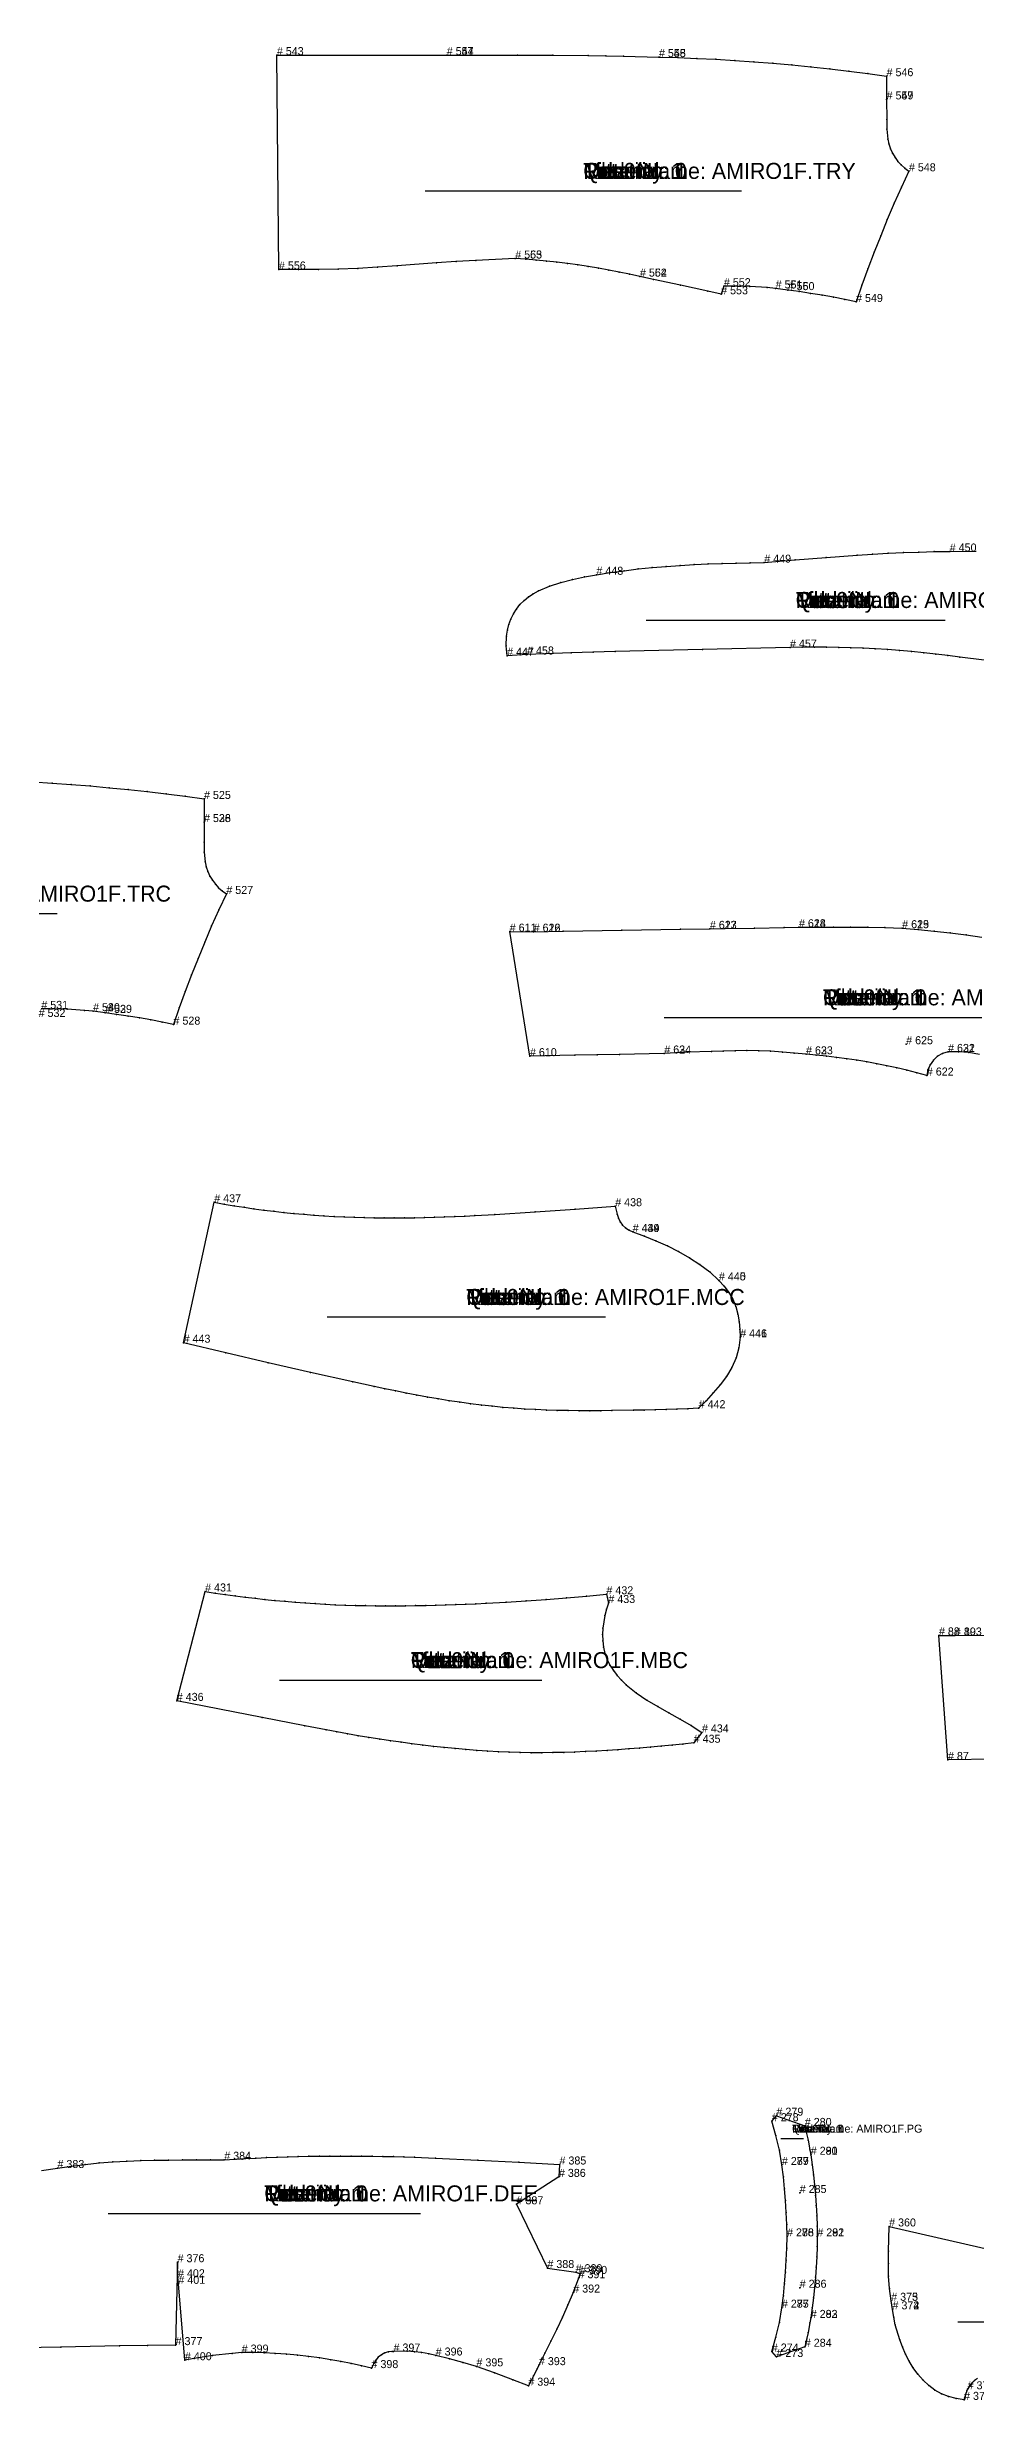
# Model space of a CAD drawing. Header units: metres. Extents: x 0 to 5078, y -3 to 3122.
# Drawn here: x 2166 to 3326, y 52 to 2992 of the extents above; entities that cross this region are included whole.
import ezdxf

# ---------------------------------------------------------------- set-up
doc = ezdxf.new("R2010")
doc.units = ezdxf.units.M

# ---------------------------------------------------------------- blocks, each defined once
blk = doc.blocks.new('6')
at = {"layer": '1'}
blk.add_lwpolyline([(3349.9, 852.7), (3291.3, 851.6), (3280, 1007.2), (3300, 1007.1), (3337.3, 1007.7)], dxfattribs=at)
at = {"layer": '2'}
for p in [(3280, 1007.2), (3300, 1007.1), (3291.3, 851.6)]:
    blk.add_point(p, dxfattribs=at)
at = {"layer": '4'}
blk.add_point((3300, 1007.1, 7.5), dxfattribs=at)
at = {"layer": '84'}
blk.add_lwpolyline([(3349.9, 852.7), (3291.3, 851.6), (3280, 1007.2), (3300, 1007.1), (3337.3, 1007.7)], dxfattribs=at)
at = {"layer": '1'}
blk.add_text('# 103', height=10, dxfattribs=at).set_placement((3300, 1007.1))
at = {"layer": '2'}
for s, p in [('# 88', (3280, 1007.2)), ('# 89', (3300, 1007.1)), ('# 87', (3291.3, 851.6))]:
    blk.add_text(s, height=10, dxfattribs=at).set_placement(p)
blk = doc.blocks.new('12')
at = {"layer": '1'}
blk.add_lwpolyline([(3077.1, 105.6), (3071.3, 112.4), (3076.4, 130.5), (3080.7, 148.8), (3083.9, 167.2), (3085.8, 182), (3087.3, 196.8), (3088.5, 211.7), (3089.4, 226.5), (3090, 241.4), (3090.3, 256.3), (3090, 271.2), (3089.4, 286.1), (3088.5, 301), (3087.3, 315.9), (3085.8, 330.7), (3083.9, 345.5), (3080.7, 363.9), (3076.4, 382.2), (3071.3, 400.2), (3077.1, 407.1), (3112.5, 394.3), (3113.9, 388.3), (3116.6, 376.4), (3118.9, 364.4), (3119.9, 358.3), (3121.8, 345.7), (3123.5, 333), (3124.7, 320.2), (3125.8, 307.5), (3126.7, 294.7), (3127.5, 281.9), (3127.9, 269.1), (3128.1, 256.3), (3127.9, 243.5), (3127.5, 230.8), (3126.7, 218), (3125.8, 205.2), (3124.7, 192.4), (3123.5, 179.7), (3121.8, 167), (3119.9, 154.4), (3118.9, 148.3), (3116.6, 136.3), (3113.9, 124.3), (3112.5, 118.4)], close=True, dxfattribs=at)
at = {"layer": '13'}
for p in [(3106.1, 310.5), (3106.1, 192.1)]:
    blk.add_point(p, dxfattribs=at)
at = {"layer": '2'}
for p in [(3071.3, 400.2), (3077.1, 407.1), (3112.5, 394.3), (3119.9, 358.3), (3083.9, 345.5), (3090.3, 256.3), (3128.1, 256.3), (3083.9, 167.2), (3119.9, 154.4), (3112.5, 118.4), (3071.3, 112.4), (3077.1, 105.6)]:
    blk.add_point(p, dxfattribs=at)
at = {"layer": '3'}
for p in [(3076.4, 382.2), (3113.9, 388.3), (3080.7, 363.9), (3116.6, 376.4), (3118.9, 364.4), (3085.8, 330.7), (3121.8, 345.7), (3123.5, 333), (3087.3, 315.9), (3088.5, 301), (3124.7, 320.2), (3125.8, 307.5), (3126.7, 294.7), (3089.4, 286.1), (3090, 271.2), (3127.5, 281.9), (3127.9, 269.1), (3090, 241.4), (3127.9, 243.5), (3088.5, 211.7), (3089.4, 226.5), (3126.7, 218), (3127.5, 230.8), (3085.8, 182), (3087.3, 196.8), (3123.5, 179.7), (3124.7, 192.4), (3125.8, 205.2), (3080.7, 148.8), (3118.9, 148.3), (3121.8, 167), (3076.4, 130.5), (3113.9, 124.3), (3116.6, 136.3)]:
    blk.add_point(p, dxfattribs=at)
at = {"layer": '4'}
for p in [(3119.9, 358.3, 3), (3083.9, 345.5, 3), (3090.3, 256.3, 3), (3128.1, 256.3, 3), (3083.9, 167.2, 3), (3119.9, 154.4, 3)]:
    blk.add_point(p, dxfattribs=at)
at = {"layer": '7'}
blk.add_line((3082.4, 378.4), (3110.8, 378.4), dxfattribs=at)
at = {"layer": '84'}
blk.add_lwpolyline([(3077.1, 105.6), (3071.3, 112.4), (3076.4, 130.5), (3080.7, 148.8), (3083.9, 167.2), (3085.8, 182), (3087.3, 196.8), (3088.5, 211.7), (3089.4, 226.5), (3090, 241.4), (3090.3, 256.3), (3090, 271.2), (3089.4, 286.1), (3088.5, 301), (3087.3, 315.9), (3085.8, 330.7), (3083.9, 345.5), (3080.7, 363.9), (3076.4, 382.2), (3071.3, 400.2), (3077.1, 407.1), (3112.5, 394.3), (3113.9, 388.3), (3116.6, 376.4), (3118.9, 364.4), (3119.9, 358.3), (3121.8, 345.7), (3123.5, 333), (3124.7, 320.2), (3125.8, 307.5), (3126.7, 294.7), (3127.5, 281.9), (3127.9, 269.1), (3128.1, 256.3), (3127.9, 243.5), (3127.5, 230.8), (3126.7, 218), (3125.8, 205.2), (3124.7, 192.4), (3123.5, 179.7), (3121.8, 167), (3119.9, 154.4), (3118.9, 148.3), (3116.6, 136.3), (3113.9, 124.3), (3112.5, 118.4)], close=True, dxfattribs=at)
at = {"layer": '1'}
for s, p in [('Tilt: 0', (3096.6, 385.9)), ('Quantity: 1', (3096.6, 385.9)), ('Piece Name: AMIRO1F.PG', (3096.6, 385.9)), ('Rotation: 0', (3096.6, 385.9)), ('Fold: N', (3096.6, 385.9)), ('Material: 1', (3096.6, 385.9)), ('# 289', (3083.9, 345.5)), ('# 290', (3119.9, 358.3)), ('# 288', (3090.3, 256.3)), ('# 291', (3128.1, 256.3)), ('# 287', (3083.9, 167.2)), ('# 292', (3119.9, 154.4))]:
    blk.add_text(s, height=10, dxfattribs=at).set_placement(p)
at = {"layer": '13'}
for s, p in [('# 285', (3106.1, 310.5)), ('# 286', (3106.1, 192.1))]:
    blk.add_text(s, height=10, dxfattribs=at).set_placement(p)
at = {"layer": '2'}
for s, p in [('# 279', (3077.1, 407.1)), ('# 278', (3071.3, 400.2)), ('# 280', (3112.5, 394.3)), ('# 277', (3083.9, 345.5)), ('# 281', (3119.9, 358.3)), ('# 276', (3090.3, 256.3)), ('# 282', (3128.1, 256.3)), ('# 275', (3083.9, 167.2)), ('# 283', (3119.9, 154.4)), ('# 274', (3071.3, 112.4)), ('# 284', (3112.5, 118.4)), ('# 273', (3077.1, 105.6))]:
    blk.add_text(s, height=10, dxfattribs=at).set_placement(p)
blk = doc.blocks.new('18')
at = {"layer": '1'}
blk.add_lwpolyline([(3328.3, 78.8), (3324.4, 76.2), (3321, 72.9), (3318.2, 69.3), (3315.8, 65.2), (3314.8, 63.1), (3313.2, 58.8), (3311.9, 54.3), (3311.4, 52), (3301.5, 53.7), (3292.1, 56.2), (3283.3, 59.7), (3275, 64.3), (3267.3, 70), (3260.1, 76.7), (3253.6, 84.1), (3247.8, 92.1), (3242.7, 100.5), (3238.2, 109.2), (3234.4, 118.1), (3231, 127.2), (3225.5, 145.8), (3223.5, 155.4), (3222, 165.1), (3220.4, 175.8), (3218.3, 191.2), (3217.1, 206.7), (3216.8, 222.2), (3217, 237.7), (3217.8, 268.7), (3526.9, 197.7)], dxfattribs=at)
at = {"layer": '2'}
for p in [(3217.8, 268.7), (3220.4, 175.8), (3222, 165.1), (3315.8, 65.2), (3311.4, 52)]:
    blk.add_point(p, dxfattribs=at)
at = {"layer": '3'}
for p in [(3217, 237.7), (3216.8, 222.2), (3217.1, 206.7), (3218.3, 191.2), (3223.5, 155.4), (3225.5, 145.8), (3231, 127.2), (3234.4, 118.1), (3238.2, 109.2), (3242.7, 100.5), (3247.8, 92.1), (3253.6, 84.1), (3260.1, 76.7), (3267.3, 70), (3275, 64.3), (3283.3, 59.7), (3314.8, 63.1), (3318.2, 69.3), (3321, 72.9), (3324.4, 76.2), (3292.1, 56.2), (3301.5, 53.7), (3311.9, 54.3), (3313.2, 58.8)]:
    blk.add_point(p, dxfattribs=at)
at = {"layer": '4'}
for p in [(3220.4, 175.8, 81.6), (3222, 165.1, 7.4)]:
    blk.add_point(p, dxfattribs=at)
at = {"layer": '7'}
blk.add_line((3303.5, 149.5), (3481.2, 149.5), dxfattribs=at)
at = {"layer": '84'}
blk.add_lwpolyline([(3328.3, 78.8), (3324.4, 76.2), (3321, 72.9), (3318.2, 69.3), (3315.8, 65.2), (3314.8, 63.1), (3313.2, 58.8), (3311.9, 54.3), (3311.4, 52), (3301.5, 53.7), (3292.1, 56.2), (3283.3, 59.7), (3275, 64.3), (3267.3, 70), (3260.1, 76.7), (3253.6, 84.1), (3247.8, 92.1), (3242.7, 100.5), (3238.2, 109.2), (3234.4, 118.1), (3231, 127.2), (3225.5, 145.8), (3223.5, 155.4), (3222, 165.1), (3220.4, 175.8), (3218.3, 191.2), (3217.1, 206.7), (3216.8, 222.2), (3217, 237.7), (3217.8, 268.7), (3526.9, 197.7)], dxfattribs=at)
at = {"layer": '1'}
for s, p in [('# 375', (3220.4, 175.8)), ('# 374', (3222, 165.1))]:
    blk.add_text(s, height=10, dxfattribs=at).set_placement(p)
at = {"layer": '2'}
for s, p in [('# 360', (3217.8, 268.7)), ('# 373', (3220.4, 175.8)), ('# 372', (3222, 165.1)), ('# 371', (3311.4, 52)), ('# 370', (3315.8, 65.2))]:
    blk.add_text(s, height=10, dxfattribs=at).set_placement(p)
blk = doc.blocks.new('19')
at = {"layer": '1'}
blk.add_lwpolyline([(2159.2, 338.8), (2179.1, 341.7), (2196.4, 344.1), (2213.7, 346.2), (2231, 348), (2248.3, 349.3), (2265.6, 350.3), (2283, 350.9), (2300.4, 351.4), (2317.8, 351.7), (2335.2, 351.9), (2352.6, 352), (2370, 352.1), (2387.4, 352), (2400.6, 352.8), (2413.8, 353.5), (2427, 354.2), (2440.2, 354.8), (2453.4, 355.3), (2466.6, 355.8), (2479.8, 356.1), (2493, 356.4), (2506.2, 356.6), (2519.4, 356.7), (2532.6, 356.7), (2545.8, 356.7), (2559, 356.6), (2572.2, 356.4), (2585.4, 356.2), (2598.6, 355.9), (2611.8, 355.5), (2625, 355.1), (2651.4, 354.1), (2704.1, 351.7), (2755.1, 349.1), (2806.1, 346.1), (2805.4, 330.6), (2752.4, 296.4), (2791, 216.7), (2826.3, 211.5), (2832.1, 209.4), (2829.9, 204), (2823.3, 186.1), (2816.7, 170.8), (2809.9, 155.5), (2802.8, 140.4), (2795.4, 125.4), (2787.9, 110.4), (2780.4, 95.4), (2778.2, 90.9), (2773.7, 82), (2769.4, 73.8), (2767.2, 69.7), (2747.6, 76.9), (2725.1, 85.7), (2702.4, 93.9), (2685.5, 98.8), (2668.6, 103.4), (2651.5, 107.4), (2642.7, 109.5), (2633.9, 111.1), (2624.9, 112.2), (2615.8, 112.8), (2598.8, 112.4), (2597.2, 112.4), (2592.5, 111.9), (2588, 110.6), (2583.7, 108.3), (2579.8, 105.3), (2576.7, 101.6), (2574.1, 97.6), (2571.3, 91.7), (2558.6, 94.7), (2545.9, 97.4), (2533.1, 99.9), (2520.3, 102.2), (2506.5, 104.4), (2492.7, 106.2), (2478.8, 107.8), (2465, 109.1), (2451.1, 110.1), (2437.2, 110.7), (2423.2, 111.1), (2409.2, 111.1), (2397.1, 110.1), (2372.9, 107.3), (2349.7, 103.7), (2338.2, 101.5), (2330.1, 197), (2329.6, 205.2), (2329.1, 224), (2326.6, 120.4), (2291.6, 120), (2256.6, 119.5), (2183.2, 117.7), (2109.7, 116.4)], dxfattribs=at)
at = {"layer": '2'}
for p in [(2179.1, 341.7), (2387.4, 352), (2805.4, 330.6), (2806.1, 346.1), (2752.4, 296.4), (2329.1, 224), (2791, 216.7), (2826.3, 211.5), (2832.1, 209.4), (2329.6, 205.2), (2330.1, 197), (2823.3, 186.1), (2829.9, 204), (2326.6, 120.4), (2338.2, 101.5), (2409.2, 111.1), (2571.3, 91.7), (2598.8, 112.4), (2651.5, 107.4), (2702.4, 93.9), (2780.4, 95.4), (2767.2, 69.7)]:
    blk.add_point(p, dxfattribs=at)
at = {"layer": '3'}
for p in [(2413.8, 353.5), (2427, 354.2), (2440.2, 354.8), (2453.4, 355.3), (2466.6, 355.8), (2479.8, 356.1), (2493, 356.4), (2506.2, 356.6), (2519.4, 356.7), (2532.6, 356.7), (2545.8, 356.7), (2559, 356.6), (2572.2, 356.4), (2585.4, 356.2), (2598.6, 355.9), (2611.8, 355.5), (2625, 355.1), (2651.4, 354.1), (2196.4, 344.1), (2213.7, 346.2), (2231, 348), (2248.3, 349.3), (2265.6, 350.3), (2283, 350.9), (2300.4, 351.4), (2317.8, 351.7), (2335.2, 351.9), (2352.6, 352), (2370, 352.1), (2400.6, 352.8), (2704.1, 351.7), (2755.1, 349.1), (2809.9, 155.5), (2816.7, 170.8), (2183.2, 117.7), (2256.6, 119.5), (2291.6, 120), (2795.4, 125.4), (2802.8, 140.4), (2349.7, 103.7), (2372.9, 107.3), (2397.1, 110.1), (2423.2, 111.1), (2437.2, 110.7), (2451.1, 110.1), (2465, 109.1), (2478.8, 107.8), (2492.7, 106.2), (2506.5, 104.4), (2520.3, 102.2), (2533.1, 99.9), (2545.9, 97.4), (2558.6, 94.7), (2574.1, 97.6), (2576.7, 101.6), (2579.8, 105.3), (2583.7, 108.3), (2588, 110.6), (2592.5, 111.9), (2597.2, 112.4), (2615.8, 112.8), (2624.9, 112.2), (2633.9, 111.1), (2642.7, 109.5), (2668.6, 103.4), (2685.5, 98.8), (2778.2, 90.9), (2787.9, 110.4), (2725.1, 85.7), (2747.6, 76.9), (2769.4, 73.8), (2773.7, 82)]:
    blk.add_point(p, dxfattribs=at)
at = {"layer": '7'}
blk.add_line((2242.4, 285), (2632.5, 285), dxfattribs=at)
at = {"layer": '84'}
blk.add_lwpolyline([(2159.2, 338.8), (2179.1, 341.7), (2196.4, 344.1), (2213.7, 346.2), (2231, 348), (2248.3, 349.3), (2265.6, 350.3), (2283, 350.9), (2300.4, 351.4), (2317.8, 351.7), (2335.2, 351.9), (2352.6, 352), (2370, 352.1), (2387.4, 352), (2400.6, 352.8), (2413.8, 353.5), (2427, 354.2), (2440.2, 354.8), (2453.4, 355.3), (2466.6, 355.8), (2479.8, 356.1), (2493, 356.4), (2506.2, 356.6), (2519.4, 356.7), (2532.6, 356.7), (2545.8, 356.7), (2559, 356.6), (2572.2, 356.4), (2585.4, 356.2), (2598.6, 355.9), (2611.8, 355.5), (2625, 355.1), (2651.4, 354.1), (2704.1, 351.7), (2755.1, 349.1), (2806.1, 346.1), (2805.4, 330.6), (2752.4, 296.4), (2791, 216.7), (2826.3, 211.5), (2832.1, 209.4), (2829.9, 204), (2823.3, 186.1), (2816.7, 170.8), (2809.9, 155.5), (2802.8, 140.4), (2795.4, 125.4), (2787.9, 110.4), (2780.4, 95.4), (2778.2, 90.9), (2773.7, 82), (2769.4, 73.8), (2767.2, 69.7), (2747.6, 76.9), (2725.1, 85.7), (2702.4, 93.9), (2685.5, 98.8), (2668.6, 103.4), (2651.5, 107.4), (2642.7, 109.5), (2633.9, 111.1), (2624.9, 112.2), (2615.8, 112.8), (2598.8, 112.4), (2597.2, 112.4), (2592.5, 111.9), (2588, 110.6), (2583.7, 108.3), (2579.8, 105.3), (2576.7, 101.6), (2574.1, 97.6), (2571.3, 91.7), (2558.6, 94.7), (2545.9, 97.4), (2533.1, 99.9), (2520.3, 102.2), (2506.5, 104.4), (2492.7, 106.2), (2478.8, 107.8), (2465, 109.1), (2451.1, 110.1), (2437.2, 110.7), (2423.2, 111.1), (2409.2, 111.1), (2397.1, 110.1), (2372.9, 107.3), (2349.7, 103.7), (2338.2, 101.5), (2330.1, 197), (2329.6, 205.2), (2329.1, 224), (2326.6, 120.4), (2291.6, 120), (2256.6, 119.5), (2183.2, 117.7), (2109.7, 116.4)], dxfattribs=at)
at = {"layer": '1'}
for s in ['Tilt: 0', 'Quantity: 1', 'Piece Name: AMIRO1F.DEE', 'Rotation: 0', 'Fold: N', 'Material: 1']:
    blk.add_text(s, height=20, dxfattribs=at).set_placement((2437.4, 300))
at = {"layer": '2'}
for s, p in [('# 384', (2387.4, 352)), ('# 385', (2806.1, 346.1)), ('# 383', (2179.1, 341.7)), ('# 386', (2805.4, 330.6)), ('# 387', (2752.4, 296.4)), ('# 376', (2329.1, 224)), ('# 402', (2329.6, 205.2)), ('# 401', (2330.1, 197)), ('# 388', (2791, 216.7)), ('# 389', (2826.3, 211.5)), ('# 391', (2829.9, 204)), ('# 390', (2832.1, 209.4)), ('# 392', (2823.3, 186.1)), ('# 377', (2326.6, 120.4)), ('# 399', (2409.2, 111.1)), ('# 397', (2598.8, 112.4)), ('# 400', (2338.2, 101.5)), ('# 398', (2571.3, 91.7)), ('# 396', (2651.5, 107.4)), ('# 395', (2702.4, 93.9)), ('# 393', (2780.4, 95.4)), ('# 394', (2767.2, 69.7))]:
    blk.add_text(s, height=10, dxfattribs=at).set_placement(p)
blk = doc.blocks.new('22')
at = {"layer": '1'}
blk.add_lwpolyline([(2363.5, 1062.1), (2375.9, 1060.2), (2388.4, 1058.4), (2400.8, 1056.7), (2413.3, 1055.1), (2425.8, 1053.6), (2438.2, 1052.2), (2450.7, 1050.9), (2463.2, 1049.8), (2475.8, 1048.7), (2488.3, 1047.8), (2500.8, 1047), (2513.4, 1046.2), (2525.9, 1045.6), (2538.5, 1045.1), (2551.1, 1044.7), (2563.6, 1044.4), (2576.2, 1044.2), (2588.8, 1044.1), (2601.3, 1044.1), (2613.9, 1044.2), (2626.4, 1044.4), (2639, 1044.6), (2651.6, 1044.9), (2664.1, 1045.3), (2676.7, 1045.7), (2689.2, 1046.2), (2701.8, 1046.8), (2714.4, 1047.4), (2739.5, 1048.8), (2764.5, 1050.4), (2789.6, 1052.2), (2814.7, 1054.1), (2839.7, 1056.3), (2864.7, 1058.6), (2867.1, 1047.7), (2864.6, 1039.9), (2862.7, 1032.2), (2860.4, 1016.4), (2860, 1008.4), (2860.2, 1000.4), (2861.1, 992.4), (2862.9, 984.7), (2865.6, 977.2), (2869.1, 970.1), (2873.4, 963.3), (2878.2, 957), (2883.6, 951.1), (2889.5, 945.5), (2902, 935.5), (2915.2, 926.5), (2928.8, 918.2), (2942.8, 910.4), (2956.8, 902.7), (2970.5, 894.5), (2984, 886), (2973.7, 873.1), (2960.2, 871.5), (2946.7, 870.1), (2933.2, 868.7), (2919.7, 867.5), (2906.1, 866.4), (2892.6, 865.3), (2879.1, 864.4), (2865.5, 863.5), (2851.9, 862.7), (2838.4, 862.1), (2824.8, 861.5), (2811.3, 861.1), (2797.7, 860.8), (2784.1, 860.6), (2770.5, 860.6), (2757, 860.8), (2743.4, 861.2), (2729.8, 861.8), (2716.3, 862.5), (2702.7, 863.4), (2689.2, 864.5), (2675.7, 865.7), (2662.2, 867.1), (2648.7, 868.5), (2635.2, 870.1), (2621.7, 871.8), (2608.3, 873.7), (2594.9, 875.6), (2581.5, 877.6), (2568.1, 879.7), (2554.7, 881.9), (2541.3, 884.2), (2528, 886.6), (2514.6, 889.1), (2488, 894.1), (2434.8, 904.6), (2328.1, 925.4)], close=True, dxfattribs=at)
at = {"layer": '2'}
for p in [(2363.5, 1062.1), (2864.7, 1058.6), (2867.1, 1047.7), (2328.1, 925.4), (2984, 886), (2973.7, 873.1)]:
    blk.add_point(p, dxfattribs=at)
at = {"layer": '3'}
for p in [(2375.9, 1060.2), (2388.4, 1058.4), (2400.8, 1056.7), (2413.3, 1055.1), (2425.8, 1053.6), (2438.2, 1052.2), (2450.7, 1050.9), (2463.2, 1049.8), (2475.8, 1048.7), (2488.3, 1047.8), (2500.8, 1047), (2513.4, 1046.2), (2525.9, 1045.6), (2538.5, 1045.1), (2551.1, 1044.7), (2563.6, 1044.4), (2576.2, 1044.2), (2588.8, 1044.1), (2601.3, 1044.1), (2613.9, 1044.2), (2626.4, 1044.4), (2639, 1044.6), (2651.6, 1044.9), (2664.1, 1045.3), (2676.7, 1045.7), (2689.2, 1046.2), (2701.8, 1046.8), (2714.4, 1047.4), (2739.5, 1048.8), (2764.5, 1050.4), (2789.6, 1052.2), (2814.7, 1054.1), (2839.7, 1056.3), (2862.7, 1032.2), (2864.6, 1039.9), (2860, 1008.4), (2860.2, 1000.4), (2860.4, 1016.4), (2861.1, 992.4), (2862.9, 984.7), (2865.6, 977.2), (2869.1, 970.1), (2873.4, 963.3), (2878.2, 957), (2883.6, 951.1), (2889.5, 945.5), (2902, 935.5), (2915.2, 926.5), (2928.8, 918.2), (2434.8, 904.6), (2488, 894.1), (2514.6, 889.1), (2528, 886.6), (2541.3, 884.2), (2942.8, 910.4), (2956.8, 902.7), (2970.5, 894.5), (2554.7, 881.9), (2568.1, 879.7), (2581.5, 877.6), (2594.9, 875.6), (2608.3, 873.7), (2621.7, 871.8), (2635.2, 870.1), (2648.7, 868.5), (2662.2, 867.1), (2675.7, 865.7), (2689.2, 864.5), (2702.7, 863.4), (2716.3, 862.5), (2729.8, 861.8), (2743.4, 861.2), (2757, 860.8), (2770.5, 860.6), (2784.1, 860.6), (2797.7, 860.8), (2811.3, 861.1), (2824.8, 861.5), (2838.4, 862.1), (2851.9, 862.7), (2865.5, 863.5), (2879.1, 864.4), (2892.6, 865.3), (2906.1, 866.4), (2919.7, 867.5), (2933.2, 868.7), (2946.7, 870.1), (2960.2, 871.5)]:
    blk.add_point(p, dxfattribs=at)
at = {"layer": '7'}
blk.add_line((2456.3, 951.3), (2784.2, 951.3), dxfattribs=at)
at = {"layer": '84'}
blk.add_lwpolyline([(2363.5, 1062.1), (2375.9, 1060.2), (2388.4, 1058.4), (2400.8, 1056.7), (2413.3, 1055.1), (2425.8, 1053.6), (2438.2, 1052.2), (2450.7, 1050.9), (2463.2, 1049.8), (2475.8, 1048.7), (2488.3, 1047.8), (2500.8, 1047), (2513.4, 1046.2), (2525.9, 1045.6), (2538.5, 1045.1), (2551.1, 1044.7), (2563.6, 1044.4), (2576.2, 1044.2), (2588.8, 1044.1), (2601.3, 1044.1), (2613.9, 1044.2), (2626.4, 1044.4), (2639, 1044.6), (2651.6, 1044.9), (2664.1, 1045.3), (2676.7, 1045.7), (2689.2, 1046.2), (2701.8, 1046.8), (2714.4, 1047.4), (2739.5, 1048.8), (2764.5, 1050.4), (2789.6, 1052.2), (2814.7, 1054.1), (2839.7, 1056.3), (2864.7, 1058.6), (2867.1, 1047.7), (2864.6, 1039.9), (2862.7, 1032.2), (2860.4, 1016.4), (2860, 1008.4), (2860.2, 1000.4), (2861.1, 992.4), (2862.9, 984.7), (2865.6, 977.2), (2869.1, 970.1), (2873.4, 963.3), (2878.2, 957), (2883.6, 951.1), (2889.5, 945.5), (2902, 935.5), (2915.2, 926.5), (2928.8, 918.2), (2942.8, 910.4), (2956.8, 902.7), (2970.5, 894.5), (2984, 886), (2973.7, 873.1), (2960.2, 871.5), (2946.7, 870.1), (2933.2, 868.7), (2919.7, 867.5), (2906.1, 866.4), (2892.6, 865.3), (2879.1, 864.4), (2865.5, 863.5), (2851.9, 862.7), (2838.4, 862.1), (2824.8, 861.5), (2811.3, 861.1), (2797.7, 860.8), (2784.1, 860.6), (2770.5, 860.6), (2757, 860.8), (2743.4, 861.2), (2729.8, 861.8), (2716.3, 862.5), (2702.7, 863.4), (2689.2, 864.5), (2675.7, 865.7), (2662.2, 867.1), (2648.7, 868.5), (2635.2, 870.1), (2621.7, 871.8), (2608.3, 873.7), (2594.9, 875.6), (2581.5, 877.6), (2568.1, 879.7), (2554.7, 881.9), (2541.3, 884.2), (2528, 886.6), (2514.6, 889.1), (2488, 894.1), (2434.8, 904.6), (2328.1, 925.4)], close=True, dxfattribs=at)
at = {"layer": '1'}
for s in ['Tilt: 0', 'Quantity: 1', 'Piece Name: AMIRO1F.MBC', 'Rotation: 0', 'Fold: N', 'Material: 1']:
    blk.add_text(s, height=20, dxfattribs=at).set_placement((2620.3, 966.3))
at = {"layer": '2'}
for s, p in [('# 431', (2363.5, 1062.1)), ('# 432', (2864.7, 1058.6)), ('# 433', (2867.1, 1047.7)), ('# 436', (2328.1, 925.4)), ('# 435', (2973.7, 873.1)), ('# 434', (2984, 886))]:
    blk.add_text(s, height=10, dxfattribs=at).set_placement(p)
blk = doc.blocks.new('23')
at = {"layer": '1'}
blk.add_lwpolyline([(2374.9, 1548.4), (2387.3, 1546.2), (2399.7, 1544.1), (2412.1, 1542.2), (2424.5, 1540.4), (2437, 1538.7), (2449.4, 1537.2), (2461.9, 1535.8), (2474.4, 1534.5), (2486.9, 1533.4), (2499.4, 1532.4), (2511.9, 1531.5), (2524.5, 1530.8), (2537, 1530.2), (2549.6, 1529.7), (2562.1, 1529.3), (2574.7, 1529), (2587.3, 1528.9), (2599.8, 1528.9), (2612.4, 1528.9), (2624.9, 1529.1), (2637.5, 1529.4), (2650.1, 1529.7), (2662.6, 1530.1), (2675.2, 1530.6), (2687.7, 1531.2), (2700.3, 1531.9), (2725.3, 1533.3), (2775.5, 1536.5), (2825.6, 1539.9), (2875.7, 1543.5), (2878.1, 1533.6), (2879.6, 1528.6), (2881.7, 1524), (2884.9, 1520), (2888.7, 1516.5), (2892.9, 1513.7), (2897.5, 1511.3), (2912.2, 1506.2), (2926.6, 1500.3), (2940.8, 1493.9), (2954.7, 1486.8), (2968.3, 1479.2), (2981.4, 1470.8), (2993.7, 1461.4), (3005.2, 1450.8), (3011.8, 1443.6), (3017.5, 1435.7), (3022.4, 1427.2), (3026.2, 1418.2), (3028.8, 1408.8), (3030.4, 1399.2), (3031.4, 1389.4), (3031.8, 1379.7), (3030.1, 1366.5), (3026.7, 1354), (3021.4, 1342), (3014.5, 1330.7), (3006.6, 1320.2), (2998, 1310.2), (2989.1, 1300.5), (2979.9, 1291.1), (2966.3, 1290.4), (2952.7, 1289.9), (2939.2, 1289.4), (2925.6, 1289.1), (2912, 1288.7), (2898.4, 1288.5), (2871.3, 1288.1), (2857.7, 1288), (2844.1, 1287.9), (2830.5, 1288), (2816.9, 1288.1), (2803.3, 1288.3), (2789.7, 1288.7), (2776.1, 1289.3), (2762.6, 1290), (2749, 1291), (2735.5, 1292.1), (2722, 1293.5), (2708.5, 1295), (2695, 1296.7), (2681.6, 1298.5), (2668.1, 1300.5), (2654.7, 1302.7), (2641.3, 1305), (2628, 1307.5), (2614.6, 1310), (2601.3, 1312.7), (2588, 1315.4), (2574.7, 1318.3), (2548.1, 1324), (2495.2, 1335.8), (2442.3, 1347.9), (2389.4, 1360.3), (2336.6, 1373)], close=True, dxfattribs=at)
at = {"layer": '2'}
for p in [(2374.9, 1548.4), (2875.7, 1543.5), (2897.5, 1511.3), (3005.2, 1450.8), (2336.6, 1373), (3031.8, 1379.7), (2979.9, 1291.1)]:
    blk.add_point(p, dxfattribs=at)
at = {"layer": '3'}
for p in [(2387.3, 1546.2), (2399.7, 1544.1), (2412.1, 1542.2), (2424.5, 1540.4), (2437, 1538.7), (2449.4, 1537.2), (2461.9, 1535.8), (2474.4, 1534.5), (2486.9, 1533.4), (2499.4, 1532.4), (2511.9, 1531.5), (2524.5, 1530.8), (2537, 1530.2), (2549.6, 1529.7), (2562.1, 1529.3), (2574.7, 1529), (2587.3, 1528.9), (2599.8, 1528.9), (2612.4, 1528.9), (2624.9, 1529.1), (2637.5, 1529.4), (2650.1, 1529.7), (2662.6, 1530.1), (2675.2, 1530.6), (2687.7, 1531.2), (2700.3, 1531.9), (2725.3, 1533.3), (2775.5, 1536.5), (2825.6, 1539.9), (2878.1, 1533.6), (2879.6, 1528.6), (2881.7, 1524), (2884.9, 1520), (2888.7, 1516.5), (2892.9, 1513.7), (2912.2, 1506.2), (2926.6, 1500.3), (2940.8, 1493.9), (2954.7, 1486.8), (2968.3, 1479.2), (2981.4, 1470.8), (2993.7, 1461.4), (3011.8, 1443.6), (3017.5, 1435.7), (3022.4, 1427.2), (3026.2, 1418.2), (3028.8, 1408.8), (3030.4, 1399.2), (3031.4, 1389.4), (2389.4, 1360.3), (3026.7, 1354), (3030.1, 1366.5), (2442.3, 1347.9), (2495.2, 1335.8), (2548.1, 1324), (3014.5, 1330.7), (3021.4, 1342), (2574.7, 1318.3), (2588, 1315.4), (2601.3, 1312.7), (2614.6, 1310), (2628, 1307.5), (2641.3, 1305), (2654.7, 1302.7), (2668.1, 1300.5), (2681.6, 1298.5), (2695, 1296.7), (2708.5, 1295), (2989.1, 1300.5), (2998, 1310.2), (3006.6, 1320.2), (2722, 1293.5), (2735.5, 1292.1), (2749, 1291), (2762.6, 1290), (2776.1, 1289.3), (2789.7, 1288.7), (2803.3, 1288.3), (2816.9, 1288.1), (2830.5, 1288), (2844.1, 1287.9), (2857.7, 1288), (2871.3, 1288.1), (2898.4, 1288.5), (2912, 1288.7), (2925.6, 1289.1), (2939.2, 1289.4), (2952.7, 1289.9), (2966.3, 1290.4)]:
    blk.add_point(p, dxfattribs=at)
at = {"layer": '4'}
for p in [(2897.5, 1511.3, 7.5), (3005.2, 1450.8, 7.5), (3031.8, 1379.7, 7.5)]:
    blk.add_point(p, dxfattribs=at)
at = {"layer": '7'}
blk.add_line((2515.9, 1405.1), (2863.5, 1405.1), dxfattribs=at)
at = {"layer": '84'}
blk.add_lwpolyline([(2374.9, 1548.4), (2387.3, 1546.2), (2399.7, 1544.1), (2412.1, 1542.2), (2424.5, 1540.4), (2437, 1538.7), (2449.4, 1537.2), (2461.9, 1535.8), (2474.4, 1534.5), (2486.9, 1533.4), (2499.4, 1532.4), (2511.9, 1531.5), (2524.5, 1530.8), (2537, 1530.2), (2549.6, 1529.7), (2562.1, 1529.3), (2574.7, 1529), (2587.3, 1528.9), (2599.8, 1528.9), (2612.4, 1528.9), (2624.9, 1529.1), (2637.5, 1529.4), (2650.1, 1529.7), (2662.6, 1530.1), (2675.2, 1530.6), (2687.7, 1531.2), (2700.3, 1531.9), (2725.3, 1533.3), (2775.5, 1536.5), (2825.6, 1539.9), (2875.7, 1543.5), (2878.1, 1533.6), (2879.6, 1528.6), (2881.7, 1524), (2884.9, 1520), (2888.7, 1516.5), (2892.9, 1513.7), (2897.5, 1511.3), (2912.2, 1506.2), (2926.6, 1500.3), (2940.8, 1493.9), (2954.7, 1486.8), (2968.3, 1479.2), (2981.4, 1470.8), (2993.7, 1461.4), (3005.2, 1450.8), (3011.8, 1443.6), (3017.5, 1435.7), (3022.4, 1427.2), (3026.2, 1418.2), (3028.8, 1408.8), (3030.4, 1399.2), (3031.4, 1389.4), (3031.8, 1379.7), (3030.1, 1366.5), (3026.7, 1354), (3021.4, 1342), (3014.5, 1330.7), (3006.6, 1320.2), (2998, 1310.2), (2989.1, 1300.5), (2979.9, 1291.1), (2966.3, 1290.4), (2952.7, 1289.9), (2939.2, 1289.4), (2925.6, 1289.1), (2912, 1288.7), (2898.4, 1288.5), (2871.3, 1288.1), (2857.7, 1288), (2844.1, 1287.9), (2830.5, 1288), (2816.9, 1288.1), (2803.3, 1288.3), (2789.7, 1288.7), (2776.1, 1289.3), (2762.6, 1290), (2749, 1291), (2735.5, 1292.1), (2722, 1293.5), (2708.5, 1295), (2695, 1296.7), (2681.6, 1298.5), (2668.1, 1300.5), (2654.7, 1302.7), (2641.3, 1305), (2628, 1307.5), (2614.6, 1310), (2601.3, 1312.7), (2588, 1315.4), (2574.7, 1318.3), (2548.1, 1324), (2495.2, 1335.8), (2442.3, 1347.9), (2389.4, 1360.3), (2336.6, 1373)], close=True, dxfattribs=at)
at = {"layer": '1'}
for s, height, p in [('# 444', 10, (2897.5, 1511.3)), ('Tilt: 0', 20, (2689.7, 1420.1)), ('Quantity: 1', 20, (2689.7, 1420.1)), ('Piece Name: AMIRO1F.MCC', 20, (2689.7, 1420.1)), ('Rotation: 0', 20, (2689.7, 1420.1)), ('Fold: N', 20, (2689.7, 1420.1)), ('Material: 1', 20, (2689.7, 1420.1)), ('# 445', 10, (3005.2, 1450.8)), ('# 446', 10, (3031.8, 1379.7))]:
    blk.add_text(s, height=height, dxfattribs=at).set_placement(p)
at = {"layer": '2'}
for s, p in [('# 437', (2374.9, 1548.4)), ('# 438', (2875.7, 1543.5)), ('# 439', (2897.5, 1511.3)), ('# 440', (3005.2, 1450.8)), ('# 443', (2336.6, 1373)), ('# 441', (3031.8, 1379.7)), ('# 442', (2979.9, 1291.1))]:
    blk.add_text(s, height=10, dxfattribs=at).set_placement(p)
blk = doc.blocks.new('24')
at = {"layer": '1'}
blk.add_lwpolyline([(3336.4, 2225.9), (3306.2, 2229.7), (3291.2, 2231.6), (3276.1, 2233.4), (3261, 2235), (3245.9, 2236.5), (3230.8, 2237.9), (3215.7, 2239.1), (3200.5, 2240.1), (3185.3, 2240.8), (3170.1, 2241.4), (3154.9, 2241.8), (3139.7, 2242), (3124.5, 2242), (3109.3, 2241.9), (3094, 2241.6), (2984.8, 2239.2), (2875.5, 2236.8), (2848, 2236), (2820.5, 2235.1), (2765.6, 2232.9), (2740.7, 2231.3), (2739.4, 2243.7), (2740, 2256), (2741.1, 2263.2), (2742.9, 2270.2), (2745.3, 2277.1), (2748.5, 2283.7), (2752.3, 2289.7), (2756.7, 2295.2), (2761.8, 2300.3), (2767.3, 2304.8), (2773.4, 2308.9), (2779.9, 2312.5), (2793.5, 2318.3), (2807.8, 2322.9), (2822.4, 2326.6), (2837.2, 2329.9), (2852.2, 2332.5), (2869.5, 2335.2), (2886.9, 2337.6), (2904.3, 2339.8), (2921.7, 2341.6), (2939.2, 2343), (2956.7, 2344.2), (2974.2, 2345.2), (2991.8, 2346), (3009.3, 2346.6), (3026.8, 2347.1), (3044.3, 2347.5), (3061.9, 2347.7), (3100.6, 2351), (3139.2, 2354.1), (3177.8, 2357), (3197.1, 2358.3), (3216.4, 2359.4), (3235.6, 2360.3), (3254.9, 2360.9), (3274.2, 2361.4), (3293.5, 2361.6), (3326.3, 2362)], dxfattribs=at)
at = {"layer": '2'}
for p in [(3293.5, 2361.6), (2852.2, 2332.5), (3061.9, 2347.7), (3094, 2241.6), (2740.7, 2231.3), (2765.6, 2232.9)]:
    blk.add_point(p, dxfattribs=at)
at = {"layer": '3'}
for p in [(3139.2, 2354.1), (3177.8, 2357), (3197.1, 2358.3), (3216.4, 2359.4), (3235.6, 2360.3), (3254.9, 2360.9), (3274.2, 2361.4), (2807.8, 2322.9), (2822.4, 2326.6), (2837.2, 2329.9), (2869.5, 2335.2), (2886.9, 2337.6), (2904.3, 2339.8), (2921.7, 2341.6), (2939.2, 2343), (2956.7, 2344.2), (2974.2, 2345.2), (2991.8, 2346), (3009.3, 2346.6), (3026.8, 2347.1), (3044.3, 2347.5), (3100.6, 2351), (2756.7, 2295.2), (2761.8, 2300.3), (2767.3, 2304.8), (2773.4, 2308.9), (2779.9, 2312.5), (2793.5, 2318.3), (2742.9, 2270.2), (2745.3, 2277.1), (2748.5, 2283.7), (2752.3, 2289.7), (2739.4, 2243.7), (2740, 2256), (2741.1, 2263.2), (2820.5, 2235.1), (2848, 2236), (2875.5, 2236.8), (2984.8, 2239.2), (3109.3, 2241.9), (3124.5, 2242), (3139.7, 2242), (3154.9, 2241.8), (3170.1, 2241.4), (3185.3, 2240.8), (3200.5, 2240.1), (3215.7, 2239.1), (3230.8, 2237.9), (3245.9, 2236.5), (3261, 2235), (3276.1, 2233.4), (3291.2, 2231.6), (3306.2, 2229.7)]:
    blk.add_point(p, dxfattribs=at)
at = {"layer": '7'}
blk.add_line((2914.4, 2276), (3287.8, 2276), dxfattribs=at)
at = {"layer": '84'}
blk.add_lwpolyline([(3336.4, 2225.9), (3306.2, 2229.7), (3291.2, 2231.6), (3276.1, 2233.4), (3261, 2235), (3245.9, 2236.5), (3230.8, 2237.9), (3215.7, 2239.1), (3200.5, 2240.1), (3185.3, 2240.8), (3170.1, 2241.4), (3154.9, 2241.8), (3139.7, 2242), (3124.5, 2242), (3109.3, 2241.9), (3094, 2241.6), (2984.8, 2239.2), (2875.5, 2236.8), (2848, 2236), (2820.5, 2235.1), (2765.6, 2232.9), (2740.7, 2231.3), (2739.4, 2243.7), (2740, 2256), (2741.1, 2263.2), (2742.9, 2270.2), (2745.3, 2277.1), (2748.5, 2283.7), (2752.3, 2289.7), (2756.7, 2295.2), (2761.8, 2300.3), (2767.3, 2304.8), (2773.4, 2308.9), (2779.9, 2312.5), (2793.5, 2318.3), (2807.8, 2322.9), (2822.4, 2326.6), (2837.2, 2329.9), (2852.2, 2332.5), (2869.5, 2335.2), (2886.9, 2337.6), (2904.3, 2339.8), (2921.7, 2341.6), (2939.2, 2343), (2956.7, 2344.2), (2974.2, 2345.2), (2991.8, 2346), (3009.3, 2346.6), (3026.8, 2347.1), (3044.3, 2347.5), (3061.9, 2347.7), (3100.6, 2351), (3139.2, 2354.1), (3177.8, 2357), (3197.1, 2358.3), (3216.4, 2359.4), (3235.6, 2360.3), (3254.9, 2360.9), (3274.2, 2361.4), (3293.5, 2361.6), (3326.3, 2362)], dxfattribs=at)
at = {"layer": '1'}
for s in ['Tilt: 0', 'Quantity: 1', 'Piece Name: AMIRO1F.P10', 'Rotation: 0', 'Fold: N', 'Material: 1']:
    blk.add_text(s, height=20, dxfattribs=at).set_placement((3101.1, 2291))
at = {"layer": '2'}
for s, p in [('# 449', (3061.9, 2347.7)), ('# 450', (3293.5, 2361.6)), ('# 448', (2852.2, 2332.5)), ('# 447', (2740.7, 2231.3)), ('# 458', (2765.6, 2232.9)), ('# 457', (3094, 2241.6))]:
    blk.add_text(s, height=10, dxfattribs=at).set_placement(p)
blk = doc.blocks.new('28')
at = {"layer": '1'}
blk.add_lwpolyline([(2148.9, 2073.6), (2172.6, 2072.2), (2196.3, 2070.5), (2220, 2068.7), (2243.7, 2066.5), (2267.3, 2064.2), (2291.1, 2061.6), (2314.8, 2058.8), (2338.5, 2055.7), (2362.1, 2052.4), (2362.1, 2023.5), (2362.3, 1998.6), (2362.3, 1986.1), (2363.4, 1973.8), (2364.9, 1967.7), (2366.9, 1961.8), (2369.5, 1956.1), (2372.7, 1950.8), (2376.3, 1945.9), (2380.3, 1941.5), (2384.9, 1937.4), (2390, 1933.7), (2380.5, 1913.8), (2371.5, 1893.7), (2363, 1873.3), (2354.8, 1852.9), (2346.5, 1832.5), (2338.5, 1812), (2331, 1791.2), (2324, 1770.4), (2309.8, 1773.4), (2295.7, 1776.2), (2281.5, 1778.7), (2267.2, 1781.1), (2252.9, 1783.2), (2238.6, 1785.1), (2223.5, 1787.2), (2212.8, 1788.2), (2191.2, 1789.6), (2169.7, 1790.1), (2158.9, 1790.1)], dxfattribs=at)
at = {"layer": '2'}
for p in [(2362.1, 2052.4), (2362.1, 2023.5), (2390, 1933.7), (2223.5, 1787.2), (2238.6, 1785.1), (2324, 1770.4)]:
    blk.add_point(p, dxfattribs=at)
at = {"layer": '3'}
for p in [(2172.6, 2072.2), (2196.3, 2070.5), (2220, 2068.7), (2243.7, 2066.5), (2267.3, 2064.2), (2291.1, 2061.6), (2314.8, 2058.8), (2338.5, 2055.7), (2362.3, 1998.6), (2362.3, 1986.1), (2363.4, 1973.8), (2364.9, 1967.7), (2366.9, 1961.8), (2369.5, 1956.1), (2372.7, 1950.8), (2376.3, 1945.9), (2380.3, 1941.5), (2380.5, 1913.8), (2384.9, 1937.4), (2371.5, 1893.7), (2354.8, 1852.9), (2363, 1873.3), (2346.5, 1832.5), (2338.5, 1812), (2169.7, 1790.1), (2191.2, 1789.6), (2212.8, 1788.2), (2252.9, 1783.2), (2267.2, 1781.1), (2281.5, 1778.7), (2295.7, 1776.2), (2309.8, 1773.4), (2331, 1791.2)]:
    blk.add_point(p, dxfattribs=at)
at = {"layer": '4'}
for p in [(2362.1, 2023.5, 7.5), (2223.5, 1787.2, 7.5), (2238.6, 1785.1, 7.5)]:
    blk.add_point(p, dxfattribs=at)
at = {"layer": '7'}
blk.add_line((1779.5, 1909.1), (2178.7, 1909.1), dxfattribs=at)
at = {"layer": '84'}
blk.add_lwpolyline([(2148.9, 2073.6), (2172.6, 2072.2), (2196.3, 2070.5), (2220, 2068.7), (2243.7, 2066.5), (2267.3, 2064.2), (2291.1, 2061.6), (2314.8, 2058.8), (2338.5, 2055.7), (2362.1, 2052.4), (2362.1, 2023.5), (2362.3, 1998.6), (2362.3, 1986.1), (2363.4, 1973.8), (2364.9, 1967.7), (2366.9, 1961.8), (2369.5, 1956.1), (2372.7, 1950.8), (2376.3, 1945.9), (2380.3, 1941.5), (2384.9, 1937.4), (2390, 1933.7), (2380.5, 1913.8), (2371.5, 1893.7), (2363, 1873.3), (2354.8, 1852.9), (2346.5, 1832.5), (2338.5, 1812), (2331, 1791.2), (2324, 1770.4), (2309.8, 1773.4), (2295.7, 1776.2), (2281.5, 1778.7), (2267.2, 1781.1), (2252.9, 1783.2), (2238.6, 1785.1), (2223.5, 1787.2), (2212.8, 1788.2), (2191.2, 1789.6), (2169.7, 1790.1), (2158.9, 1790.1)], dxfattribs=at)
at = {"layer": '1'}
for s, height, p in [('# 538', 10, (2362.1, 2023.5)), ('Piece Name: AMIRO1F.TRC', 20, (1979.1, 1924.1)), ('# 540', 10, (2223.5, 1787.2)), ('# 539', 10, (2238.6, 1785.1))]:
    blk.add_text(s, height=height, dxfattribs=at).set_placement(p)
at = {"layer": '2'}
for s, p in [('# 525', (2362.1, 2052.4)), ('# 526', (2362.1, 2023.5)), ('# 527', (2390, 1933.7)), ('# 531', (2158.9, 1790.1)), ('# 530', (2223.5, 1787.2)), ('# 529', (2238.6, 1785.1)), ('# 532', (2155.5, 1780)), ('# 528', (2324, 1770.4))]:
    blk.add_text(s, height=10, dxfattribs=at).set_placement(p)
blk = doc.blocks.new('29')
at = {"layer": '1'}
blk.add_lwpolyline([(2453.1, 2981.8), (2665.3, 2981.8), (2753.6, 2981.7), (2797.8, 2981.6), (2842, 2981.2), (2864.1, 2980.9), (2886.1, 2980.5), (2930.3, 2979.4), (2954, 2978.7), (2977.7, 2977.8), (3001.4, 2976.6), (3025.1, 2975.2), (3048.8, 2973.6), (3072.5, 2971.7), (3096.2, 2969.6), (3119.9, 2967.3), (3143.6, 2964.7), (3167.3, 2961.8), (3191, 2958.8), (3214.6, 2955.5), (3214.6, 2926.5), (3214.8, 2901.6), (3214.8, 2889.2), (3216, 2876.8), (3217.4, 2870.8), (3219.4, 2864.8), (3222, 2859.2), (3225.2, 2853.8), (3228.8, 2849), (3232.9, 2844.6), (3237.4, 2840.5), (3242.5, 2836.7), (3233.1, 2816.8), (3224.1, 2796.7), (3215.5, 2776.4), (3207.3, 2756), (3199, 2735.5), (3191, 2715), (3183.5, 2694.3), (3176.5, 2673.4), (3162.3, 2676.4), (3148.2, 2679.2), (3134, 2681.8), (3119.7, 2684.1), (3105.5, 2686.3), (3091.1, 2688.2), (3076, 2690.3), (3065.3, 2691.3), (3043.7, 2692.7), (3022.2, 2693.2), (3011.4, 2693.1), (3008, 2683), (2991.2, 2686.9), (2957.4, 2694.4), (2923.5, 2701.6), (2906.6, 2705.1), (2893.7, 2708), (2880.7, 2710.7), (2867.8, 2713.2), (2854.8, 2715.5), (2841.8, 2717.7), (2828.9, 2719.6), (2815.9, 2721.4), (2802.9, 2723.1), (2789.9, 2724.5), (2776.9, 2725.8), (2763.9, 2726.8), (2750.8, 2727.7), (2701.6, 2725.3), (2677, 2723.9), (2652.5, 2722.3), (2603.3, 2718.5), (2578.7, 2716.7), (2554.1, 2715.3), (2529.5, 2714.3), (2504.9, 2713.8), (2480.3, 2713.8), (2455.7, 2714)], close=True, dxfattribs=at)
at = {"layer": '2'}
for p in [(2453.1, 2981.8), (2665.3, 2981.8), (2930.3, 2979.4), (3214.6, 2955.5), (3214.6, 2926.5), (3242.5, 2836.7), (2455.7, 2714), (2750.8, 2727.7), (2906.6, 2705.1), (3008, 2683), (3011.4, 2693.1), (3076, 2690.3), (3091.1, 2688.2), (3176.5, 2673.4)]:
    blk.add_point(p, dxfattribs=at)
at = {"layer": '3'}
for p in [(2753.6, 2981.7), (2797.8, 2981.6), (2842, 2981.2), (2864.1, 2980.9), (2886.1, 2980.5), (2954, 2978.7), (2977.7, 2977.8), (3001.4, 2976.6), (3025.1, 2975.2), (3048.8, 2973.6), (3072.5, 2971.7), (3096.2, 2969.6), (3119.9, 2967.3), (3143.6, 2964.7), (3167.3, 2961.8), (3191, 2958.8), (3214.8, 2901.6), (3214.8, 2889.2), (3216, 2876.8), (3217.4, 2870.8), (3219.4, 2864.8), (3222, 2859.2), (3225.2, 2853.8), (3228.8, 2849), (3232.9, 2844.6), (3237.4, 2840.5), (3224.1, 2796.7), (3233.1, 2816.8), (3215.5, 2776.4), (3199, 2735.5), (3207.3, 2756), (2480.3, 2713.8), (2504.9, 2713.8), (2529.5, 2714.3), (2554.1, 2715.3), (2578.7, 2716.7), (2603.3, 2718.5), (2652.5, 2722.3), (2677, 2723.9), (2701.6, 2725.3), (2763.9, 2726.8), (2776.9, 2725.8), (2789.9, 2724.5), (2802.9, 2723.1), (2815.9, 2721.4), (2828.9, 2719.6), (2841.8, 2717.7), (2854.8, 2715.5), (2867.8, 2713.2), (2880.7, 2710.7), (2893.7, 2708), (3191, 2715), (2923.5, 2701.6), (2957.4, 2694.4), (2991.2, 2686.9), (3022.2, 2693.2), (3043.7, 2692.7), (3065.3, 2691.3), (3105.5, 2686.3), (3119.7, 2684.1), (3134, 2681.8), (3148.2, 2679.2), (3162.3, 2676.4), (3183.5, 2694.3)]:
    blk.add_point(p, dxfattribs=at)
at = {"layer": '4'}
for p in [(2665.3, 2981.8, 7.5), (2930.3, 2979.4, 7.5), (3214.6, 2926.5, 7.5), (2750.8, 2727.7, 7.5), (2906.6, 2705.1, 7.5), (3076, 2690.3, 7.5), (3091.1, 2688.2, 7.5)]:
    blk.add_point(p, dxfattribs=at)
at = {"layer": '7'}
blk.add_line((2638.5, 2812.2), (3033.2, 2812.2), dxfattribs=at)
at = {"layer": '84'}
blk.add_lwpolyline([(2453.1, 2981.8), (2665.3, 2981.8), (2753.6, 2981.7), (2797.8, 2981.6), (2842, 2981.2), (2864.1, 2980.9), (2886.1, 2980.5), (2930.3, 2979.4), (2954, 2978.7), (2977.7, 2977.8), (3001.4, 2976.6), (3025.1, 2975.2), (3048.8, 2973.6), (3072.5, 2971.7), (3096.2, 2969.6), (3119.9, 2967.3), (3143.6, 2964.7), (3167.3, 2961.8), (3191, 2958.8), (3214.6, 2955.5), (3214.6, 2926.5), (3214.8, 2901.6), (3214.8, 2889.2), (3216, 2876.8), (3217.4, 2870.8), (3219.4, 2864.8), (3222, 2859.2), (3225.2, 2853.8), (3228.8, 2849), (3232.9, 2844.6), (3237.4, 2840.5), (3242.5, 2836.7), (3233.1, 2816.8), (3224.1, 2796.7), (3215.5, 2776.4), (3207.3, 2756), (3199, 2735.5), (3191, 2715), (3183.5, 2694.3), (3176.5, 2673.4), (3162.3, 2676.4), (3148.2, 2679.2), (3134, 2681.8), (3119.7, 2684.1), (3105.5, 2686.3), (3091.1, 2688.2), (3076, 2690.3), (3065.3, 2691.3), (3043.7, 2692.7), (3022.2, 2693.2), (3011.4, 2693.1), (3008, 2683), (2991.2, 2686.9), (2957.4, 2694.4), (2923.5, 2701.6), (2906.6, 2705.1), (2893.7, 2708), (2880.7, 2710.7), (2867.8, 2713.2), (2854.8, 2715.5), (2841.8, 2717.7), (2828.9, 2719.6), (2815.9, 2721.4), (2802.9, 2723.1), (2789.9, 2724.5), (2776.9, 2725.8), (2763.9, 2726.8), (2750.8, 2727.7), (2701.6, 2725.3), (2677, 2723.9), (2652.5, 2722.3), (2603.3, 2718.5), (2578.7, 2716.7), (2554.1, 2715.3), (2529.5, 2714.3), (2504.9, 2713.8), (2480.3, 2713.8), (2455.7, 2714)], close=True, dxfattribs=at)
at = {"layer": '1'}
for s, height, p in [('# 557', 10, (2665.3, 2981.8)), ('# 558', 10, (2930.3, 2979.4)), ('# 559', 10, (3214.6, 2926.5)), ('Tilt: 0', 20, (2835.8, 2827.2)), ('Quantity: 1', 20, (2835.8, 2827.2)), ('Piece Name: AMIRO1F.TRY', 20, (2835.8, 2827.2)), ('Rotation: 0', 20, (2835.8, 2827.2)), ('Fold: N', 20, (2835.8, 2827.2)), ('Material: 1', 20, (2835.8, 2827.2)), ('# 563', 10, (2750.8, 2727.7)), ('# 562', 10, (2906.6, 2705.1)), ('# 561', 10, (3076, 2690.3)), ('# 560', 10, (3091.1, 2688.2))]:
    blk.add_text(s, height=height, dxfattribs=at).set_placement(p)
at = {"layer": '2'}
for s, p in [('# 543', (2453.1, 2981.8)), ('# 544', (2665.3, 2981.8)), ('# 545', (2930.3, 2979.4)), ('# 546', (3214.6, 2955.5)), ('# 547', (3214.6, 2926.5)), ('# 548', (3242.5, 2836.7)), ('# 555', (2750.8, 2727.7)), ('# 556', (2455.7, 2714)), ('# 554', (2906.6, 2705.1)), ('# 553', (3008, 2683)), ('# 552', (3011.4, 2693.1)), ('# 551', (3076, 2690.3)), ('# 550', (3091.1, 2688.2)), ('# 549', (3176.5, 2673.4))]:
    blk.add_text(s, height=10, dxfattribs=at).set_placement(p)
blk = doc.blocks.new('32')
at = {"layer": '1'}
blk.add_lwpolyline([(3330.5, 1733.1), (3317.5, 1735.4), (3304.5, 1736.5), (3291.4, 1736.3), (3284.4, 1734.2), (3278.4, 1730.8), (3273.2, 1726), (3269.1, 1720.2), (3266.3, 1713.8), (3264.9, 1706.8), (3252.5, 1710.2), (3240.1, 1713.4), (3227.6, 1716.4), (3215.1, 1719.1), (3202.6, 1721.5), (3190, 1723.8), (3177.4, 1725.8), (3164.8, 1727.6), (3152.1, 1729.3), (3139.4, 1730.8), (3126.7, 1732.1), (3114, 1733.3), (3099.2, 1734.9), (3084.5, 1736.2), (3069.7, 1737.2), (3055, 1737.7), (3040.2, 1737.9), (3025.5, 1737.7), (3010.7, 1737.3), (2996, 1736.9), (2966.5, 1735.8), (2951.8, 1735.1), (2937, 1734.3), (2881.1, 1733.1), (2853.1, 1732.6), (2825.1, 1732.1), (2769.2, 1731), (2743.9, 1886.6), (2773.8, 1886.5), (2810.5, 1887.1), (2883.9, 1888.3), (2957.2, 1889.5), (2993.9, 1890.1), (3012.5, 1890.4), (3049.6, 1891.1), (3086.6, 1891.7), (3105.2, 1892.1), (3126.7, 1892.3), (3148.2, 1892.4), (3169.7, 1892.4), (3191.1, 1892.1), (3212.6, 1891.6), (3234.1, 1890.9), (3254.1, 1889.3), (3274.1, 1887.3), (3294, 1885.1), (3313.9, 1882.6), (3333.7, 1879.8)], dxfattribs=at)
at = {"layer": '13'}
blk.add_point((3239.1, 1745.9), dxfattribs=at)
at = {"layer": '2'}
for p in [(2743.9, 1886.6), (2773.8, 1886.5), (2993.9, 1890.1), (3105.2, 1892.1), (3234.1, 1890.9), (3291.4, 1736.3), (2769.2, 1731), (2937, 1734.3), (3114, 1733.3), (3264.9, 1706.8)]:
    blk.add_point(p, dxfattribs=at)
at = {"layer": '3'}
for p in [(2810.5, 1887.1), (2883.9, 1888.3), (2957.2, 1889.5), (3012.5, 1890.4), (3049.6, 1891.1), (3086.6, 1891.7), (3126.7, 1892.3), (3148.2, 1892.4), (3169.7, 1892.4), (3191.1, 1892.1), (3212.6, 1891.6), (3254.1, 1889.3), (3274.1, 1887.3), (3294, 1885.1), (3313.9, 1882.6), (2951.8, 1735.1), (2966.5, 1735.8), (2996, 1736.9), (3010.7, 1737.3), (3025.5, 1737.7), (3040.2, 1737.9), (3055, 1737.7), (3069.7, 1737.2), (3084.5, 1736.2), (3099.2, 1734.9), (3304.5, 1736.5), (3317.5, 1735.4), (2825.1, 1732.1), (2853.1, 1732.6), (2881.1, 1733.1), (3126.7, 1732.1), (3139.4, 1730.8), (3152.1, 1729.3), (3164.8, 1727.6), (3177.4, 1725.8), (3190, 1723.8), (3202.6, 1721.5), (3215.1, 1719.1), (3227.6, 1716.4), (3240.1, 1713.4), (3252.5, 1710.2), (3266.3, 1713.8), (3269.1, 1720.2), (3273.2, 1726), (3278.4, 1730.8), (3284.4, 1734.2)]:
    blk.add_point(p, dxfattribs=at)
at = {"layer": '4'}
for p in [(2773.8, 1886.5, 7.5), (2993.9, 1890.1, 7.5), (3105.2, 1892.1, 7.5), (3234.1, 1890.9, 7.5), (3291.4, 1736.3, 7.5), (2937, 1734.3, 7.5), (3114, 1733.3, 7.5)]:
    blk.add_point(p, dxfattribs=at)
at = {"layer": '7'}
blk.add_line((2937, 1779.5), (3333.5, 1779.5), dxfattribs=at)
at = {"layer": '84'}
blk.add_lwpolyline([(3330.5, 1733.1), (3317.5, 1735.4), (3304.5, 1736.5), (3291.4, 1736.3), (3284.4, 1734.2), (3278.4, 1730.8), (3273.2, 1726), (3269.1, 1720.2), (3266.3, 1713.8), (3264.9, 1706.8), (3252.5, 1710.2), (3240.1, 1713.4), (3227.6, 1716.4), (3215.1, 1719.1), (3202.6, 1721.5), (3190, 1723.8), (3177.4, 1725.8), (3164.8, 1727.6), (3152.1, 1729.3), (3139.4, 1730.8), (3126.7, 1732.1), (3114, 1733.3), (3099.2, 1734.9), (3084.5, 1736.2), (3069.7, 1737.2), (3055, 1737.7), (3040.2, 1737.9), (3025.5, 1737.7), (3010.7, 1737.3), (2996, 1736.9), (2966.5, 1735.8), (2951.8, 1735.1), (2937, 1734.3), (2881.1, 1733.1), (2853.1, 1732.6), (2825.1, 1732.1), (2769.2, 1731), (2743.9, 1886.6), (2773.8, 1886.5), (2810.5, 1887.1), (2883.9, 1888.3), (2957.2, 1889.5), (2993.9, 1890.1), (3012.5, 1890.4), (3049.6, 1891.1), (3086.6, 1891.7), (3105.2, 1892.1), (3126.7, 1892.3), (3148.2, 1892.4), (3169.7, 1892.4), (3191.1, 1892.1), (3212.6, 1891.6), (3234.1, 1890.9), (3254.1, 1889.3), (3274.1, 1887.3), (3294, 1885.1), (3313.9, 1882.6), (3333.7, 1879.8)], dxfattribs=at)
at = {"layer": '1'}
for s, height, p in [('# 626', 10, (2773.8, 1886.5)), ('# 627', 10, (2993.9, 1890.1)), ('# 628', 10, (3105.2, 1892.1)), ('# 629', 10, (3234.1, 1890.9)), ('Tilt: 0', 20, (3135.2, 1794.5)), ('Quantity: 1', 20, (3135.2, 1794.5)), ('Piece Name: AMIRO1F.DY71', 20, (3135.2, 1794.5)), ('Rotation: 0', 20, (3135.2, 1794.5)), ('Fold: N', 20, (3135.2, 1794.5)), ('Material: 1', 20, (3135.2, 1794.5)), ('# 634', 10, (2937, 1734.3)), ('# 633', 10, (3114, 1733.3)), ('# 632', 10, (3291.4, 1736.3))]:
    blk.add_text(s, height=height, dxfattribs=at).set_placement(p)
at = {"layer": '13'}
blk.add_text('# 625', height=10, dxfattribs=at).set_placement((3239.1, 1745.9))
at = {"layer": '2'}
for s, p in [('# 611', (2743.9, 1886.6)), ('# 612', (2773.8, 1886.5)), ('# 613', (2993.9, 1890.1)), ('# 614', (3105.2, 1892.1)), ('# 615', (3234.1, 1890.9)), ('# 610', (2769.2, 1731)), ('# 624', (2937, 1734.3)), ('# 623', (3114, 1733.3)), ('# 621', (3291.4, 1736.3)), ('# 622', (3264.9, 1706.8))]:
    blk.add_text(s, height=10, dxfattribs=at).set_placement(p)

msp = doc.modelspace()

# ---------------------------------------------------------------- block references
at = {"layer": '1'}
for name in ['29', '24', '28', '32', '23', '22', '6', '12', '19', '18']:
    msp.add_blockref(name, (0, 0), dxfattribs=at)

doc.saveas('drawing.dxf')
